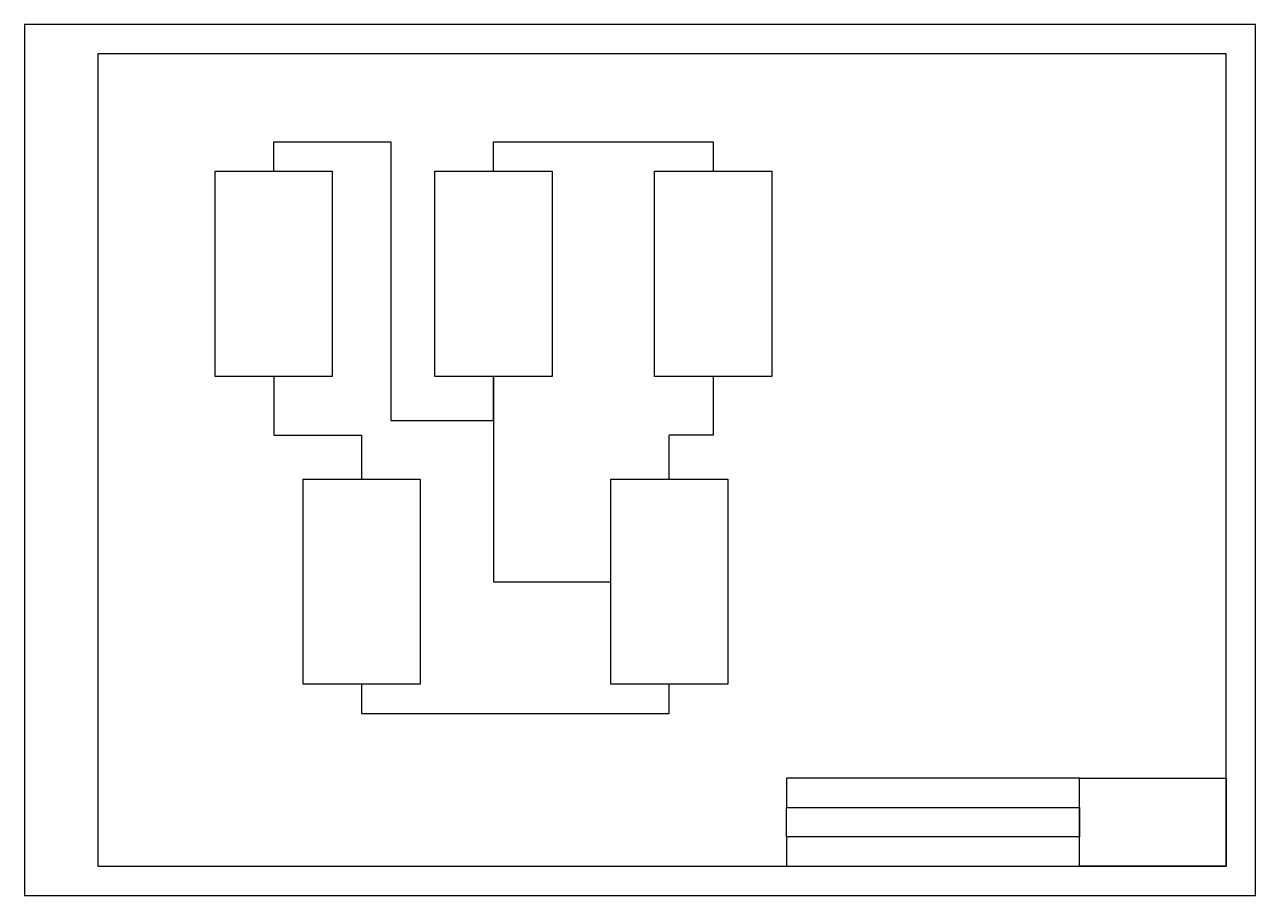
# Model space of a CAD drawing. Header units: millimetres. Extents: x 0 to 420, y 0 to 297.
import ezdxf

# ---------------------------------------------------------------- set-up
doc = ezdxf.new("R2010")
doc.units = ezdxf.units.MM

msp = doc.modelspace()

# ---------------------------------------------------------------- linework, layer by layer
for p, q in [((85, 247), (85, 257)), ((85, 257), (125, 257)), ((125, 257), (125, 162)), ((160, 247), (160, 257)), ((160, 257), (235, 257)), ((235, 257), (235, 247)), ((85, 177), (85, 157)), ((160, 162), (160, 177)), ((160, 177), (160, 162)), ((235, 177), (235, 157)), ((125, 162), (160, 162)), ((160, 162), (160, 107)), ((85, 157), (115, 157)), ((115, 157), (115, 142)), ((220, 142), (220, 157)), ((235, 157), (220, 157)), ((160, 107), (200, 107)), ((115, 72), (115, 62)), ((220, 62), (220, 72)), ((115, 62), (220, 62))]:
    msp.add_line(p, q)
for points in [[(0, 0), (420, 0), (420, 297), (0, 297)], [(25, 10), (410, 10), (410, 287), (25, 287)], [(65, 247), (105, 247), (105, 177), (65, 177)], [(140, 247), (180, 247), (180, 177), (140, 177)], [(215, 247), (255, 247), (255, 177), (215, 177)], [(95, 142), (135, 142), (135, 72), (95, 72)], [(200, 142), (240, 142), (240, 72), (200, 72)], [(360, 40), (260, 40), (260, 30), (360, 30)], [(410, 10), (360, 10), (360, 40), (410, 40)], [(260, 30), (360, 30), (360, 20), (260, 20)], [(360, 20), (260, 20), (260, 10), (360, 10)]]:
    msp.add_lwpolyline(points, close=True)

doc.saveas('drawing.dxf')
